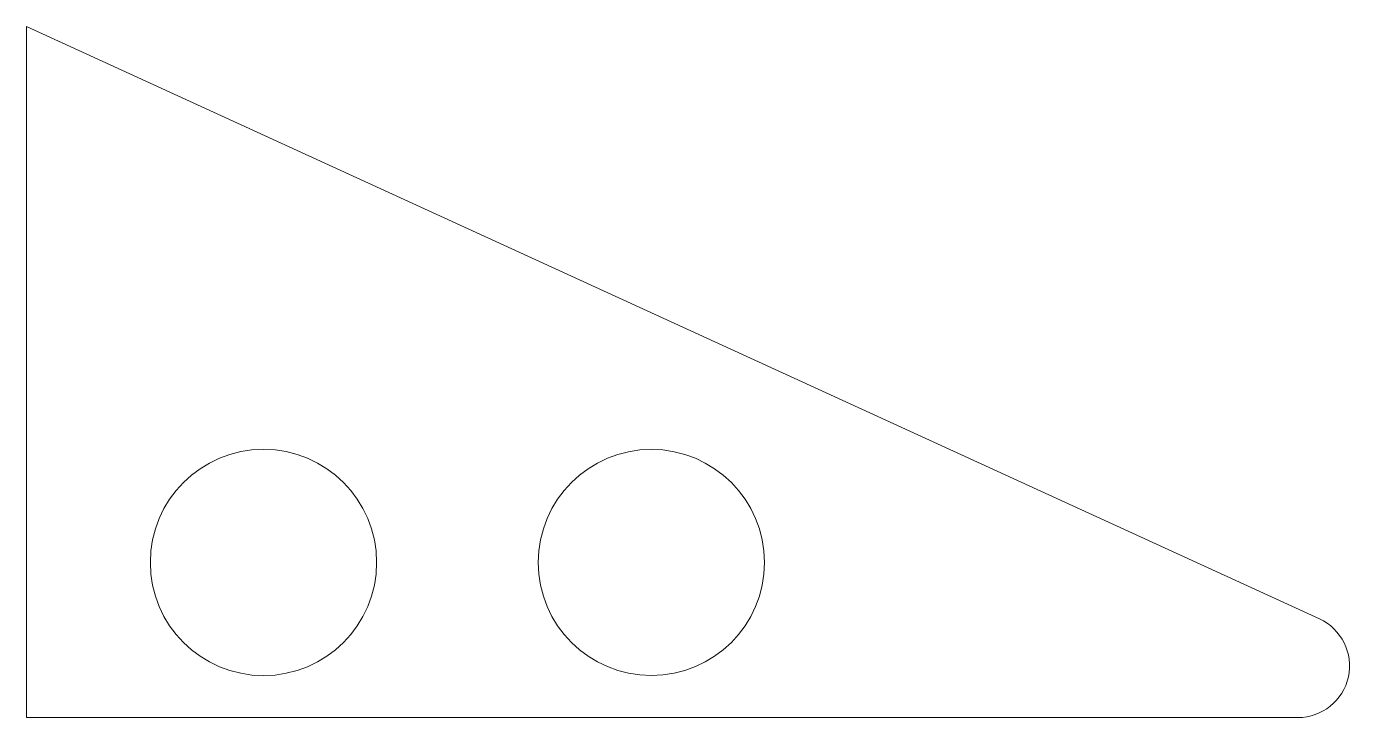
# Model space of a CAD drawing. Header units: inches. Extents: x 2.89 to 5.44, y 19.72 to 21.06.
import ezdxf

# ---------------------------------------------------------------- set-up
doc = ezdxf.new("R2010")
doc.units = ezdxf.units.IN
doc.header["$MEASUREMENT"] = 0

msp = doc.modelspace()

# ---------------------------------------------------------------- linework, layer by layer
at = {"color": 7, "linetype": 'Continuous', "lineweight": 15}
for p, q in [((2.8853, 21.0557), (2.8853, 19.7189)), ((5.3853, 19.9099), (2.8853, 21.0557)), ((2.8853, 19.7189), (5.3436, 19.7189))]:
    msp.add_line(p, q, dxfattribs=at)
for centre, radius in [((3.3436, 20.0189), 0.2188), ((4.0936, 20.0189), 0.2187)]:
    msp.add_circle(centre, radius, dxfattribs=at)
msp.add_arc((5.3436, 19.8189), 0.1, 270, 65.3757, dxfattribs=at)

doc.saveas('drawing.dxf')
